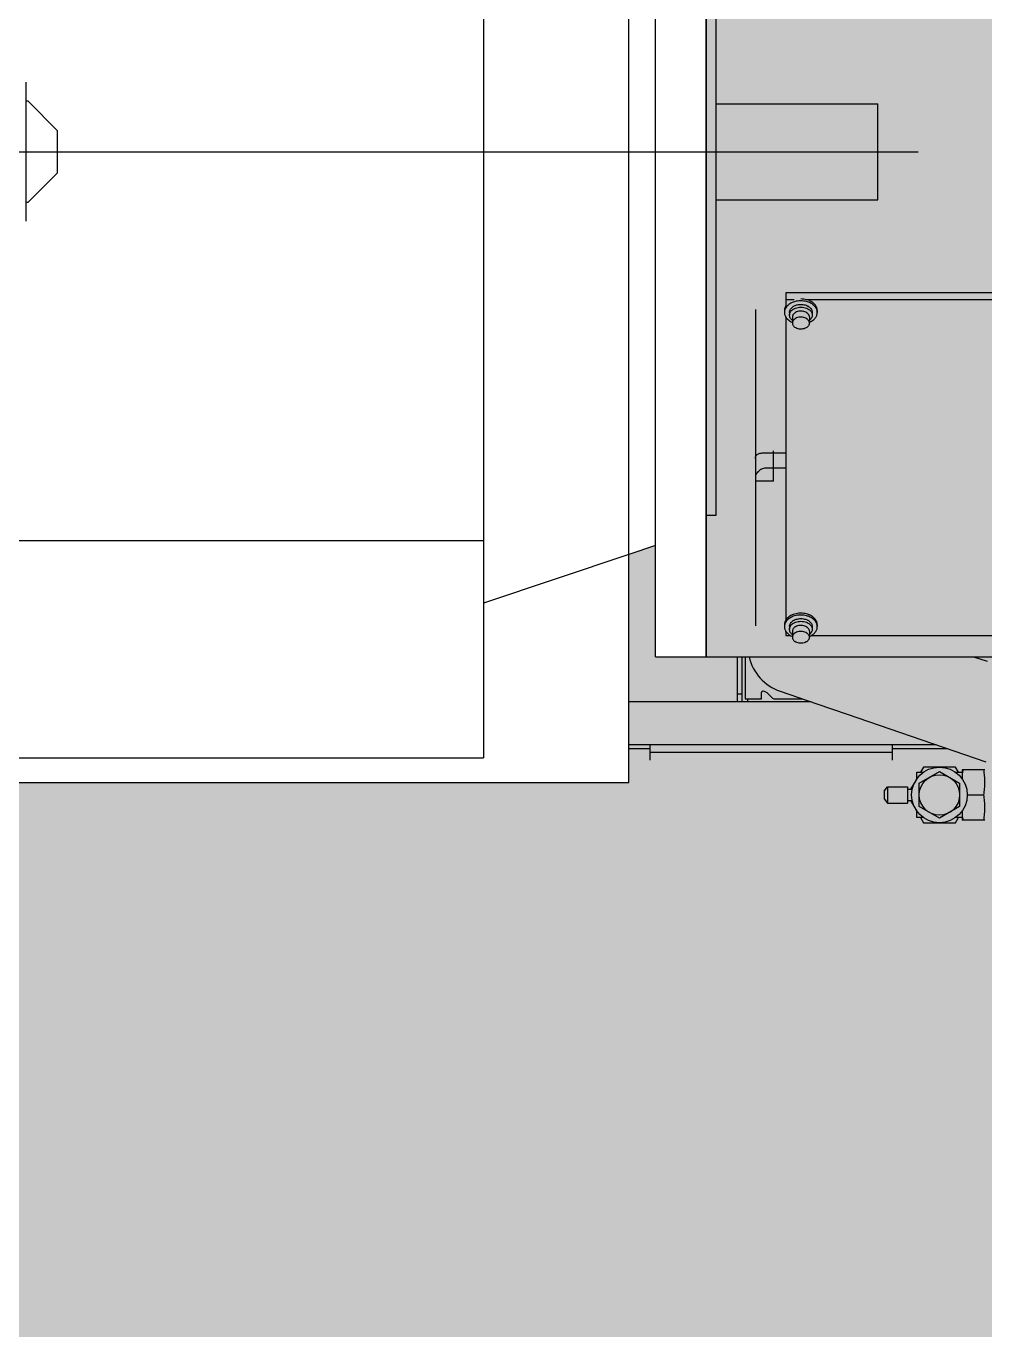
# Model space of a CAD drawing. Extents: x -18489 to 195597, y -1599 to 112111.
# Drawn here: x -16884.8 to -16824.6, y 1515.2 to 1597.1 of the extents above; entities that cross this region are included whole.
import ezdxf

# ---------------------------------------------------------------- set-up
doc = ezdxf.new("R2010")
doc.units = 0
doc.header["$LTSCALE"] = 100
for name, color, linetype in [('188K-SM-03-F10-MECH-EQ-Y2257103$0$0 Xref', 8, 'Continuous'), ('188K-SM-03-F10-MECH-EQ-Y2257103$0$M-EQU-FOUNDATION', 8, 'Continuous'), ('188K-SM-03-F10-MECH-EQ-Y2257103$0$Micron CUP L10 HVAC EQU$0$M-MECH-EQU', 136, 'Continuous'), ('188K-SM-03-F10-MECH-EQ-Y2257103$0$Micron CUP L10 HVAC EQU$0$M-PHASE1 AREA', 252, 'Continuous')]:
    doc.layers.add(name, color=color, linetype=linetype)
pattern_1 = [(50, (4473.52, 709.2), (54.6554, -4.78173), [5.715, -62.865]), (355, (4473.52, 709.2), (-10.57303, 57.31705), [4.572, -50.29218]), (100.45144, (4478.076, 708.8), (44.08237, 52.53533), [4.857, -53.42707]), (46.1842, (4473.52, 724.44), (81.32371, -12.6127), [8.5725, -94.2975]), (96.63556, (4480.3, 723.39), (71.22124, 74.22784), [7.2855, -80.14068]), (351.18415, (4473.52, 724.44), (71.22124, 74.22784), [6.858, -75.43792]), (21, (4481.14, 720.63), (45.48432, -30.67956), [5.715, -62.865]), (326, (4481.14, 720.63), (18.54061, 55.25639), [4.572, -50.292]), (71.45144, (4484.93, 718.07), (64.02493, 24.57683), [4.857, -53.42698]), (37.5, (4473.521, 709.2), (0.926581, 25.366512), [0, -49.6824, 0, -51.054, 0, -50.4825]), (7.5, (4473.52, 709.2), (20.0459, 30.054172), [0, -29.1084, 0, -48.5394, 0, -19.2405]), (327.5, (4456.529, 709.2), (40.677179, -1.718623), [0, -19.05, 0, -59.436, 0, -78.867]), (317.5, (4448.91, 709.2), (44.438754, 7.62795), [0, -24.765, 0, -39.4716, 0, -56.007])]

# ---------------------------------------------------------------- blocks, each defined once
blk = doc.blocks.new('188K-SM-03-F10-MECH-EQ-Y2257103$0$Micron CUP L10 HVAC EQU$0$A$C0c53ceb0')
at = {"layer": '188K-SM-03-F10-MECH-EQ-Y2257103$0$Micron CUP L10 HVAC EQU$0$M-PHASE1 AREA'}
for p, q in [((-6989.57635, 7034.57918), (-6989.57635, 6400.24741)), ((-6983.23339, 6489.0456), (-6983.23339, 6945.7832)), ((-6983.23339, 6747.54639), (-6881.73614, 6747.54639)), ((-6881.73614, 6687.28241), (-6881.73614, 6747.54639)), ((-6983.23339, 6687.28241), (-6881.73614, 6687.28241)), ((-6616.0818, 6628.78173), (-6939.591, 6628.78173)), ((-6939.591, 6628.78173), (-6939.591, 6620.42306)), ((-6958.62096, 6618.37835), (-6958.62096, 6419.57979)), ((-6940.38392, 6617.65794), (-6940.38392, 6616.49173)), ((-6934.32665, 6624.29633), (-6939.591, 6624.29633)), ((-6782.08703, 6624.29633), (-6925.8254, 6624.29633)), ((-6919.76814, 6617.65794), (-6919.76814, 6616.49173)), ((-6939.591, 6613.7266), (-6939.591, 6423.06533)), ((-6937.20592, 6616.49173), (-6937.20592, 6614.78728)), ((-6935.40442, 6613.53136), (-6935.40442, 6609.76363)), ((-6924.74764, 6613.53136), (-6924.74764, 6609.76363)), ((-6922.94614, 6616.49173), (-6922.94614, 6614.78728)), ((-8581.63321, 6557.0742), (-6989.57635, 6557.0742)), ((-6952.27764, 6528.26458), (-6939.591, 6528.26458)), ((-6947.32985, 6510.54502), (-6947.32985, 6529.57497)), ((-6939.591, 6518.66437), (-6952.27764, 6518.66437)), ((-6989.57635, 6507.80826), (-7136.33075, 6507.80826)), ((-7136.33075, 6507.80826), (-7136.33075, 6501.46495)), ((-6947.32985, 6510.54502), (-6958.62096, 6510.54502)), ((-6989.57635, 6501.46495), (-7136.33075, 6501.46495)), ((-7136.33075, 6501.46495), (-7128.4016, 6496.88705)), ((-6989.57635, 6496.88705), (-7128.4016, 6496.88705)), ((-7128.4016, 6496.88705), (-7128.4016, 6493.71595)), ((-7129.98743, 6493.71595), (-7136.33075, 6490.05363)), ((-6989.57635, 6490.05363), (-7136.33075, 6490.05363)), ((-7136.33075, 6490.05363), (-7136.33075, 6371.86921)), ((-6989.57635, 6493.71595), (-7129.98743, 6493.71595)), ((-6940.38392, 6420.30021), (-6940.38392, 6419.134)), ((-6939.591, 6416.36887), (-6939.591, 6413.48239)), ((-6939.591, 6413.48239), (-6936.55589, 6413.48239)), ((-6937.20592, 6419.134), (-6937.20592, 6417.42955)), ((-6935.40442, 6416.17363), (-6935.40442, 6412.4059)), ((-6924.74764, 6416.17363), (-6924.74764, 6412.4059)), ((-6923.59616, 6413.48239), (-6783.29166, 6413.48239)), ((-6922.94614, 6419.134), (-6922.94614, 6417.42955)), ((-6919.76814, 6420.30021), (-6919.76814, 6419.134)), ((-6989.57635, 6400.24741), (-6803.33654, 6400.24741)), ((-6970.11045, 6400.24741), (-6970.11045, 6371.86921)), ((-6967.09104, 6400.24741), (-6967.09104, 6371.86921)), ((-6965.06117, 6400.24741), (-6965.06117, 6373.80856)), ((-6821.62623, 6400.24741), (-6813.16797, 6397.34744)), ((-6923.66179, 6371.86921), (-7254.53123, 6371.86921)), ((-7254.53123, 6344.91011), (-7254.53123, 6371.86921)), ((-6967.09104, 6376.75186), (-6970.11045, 6376.75186)), ((-6965.06117, 6373.80856), (-6954.785, 6373.80856)), ((-6963.31302, 6371.86921), (-6963.31302, 6373.80856)), ((-6954.785, 6373.80856), (-6954.785, 6377.75742)), ((-6950.54608, 6376.93157), (-6947.93627, 6374.17352)), ((-6947.08849, 6373.80856), (-6929.31824, 6373.80856)), ((-6943.06408, 6378.52142), (-6919.99015, 6370.61036)), ((-6919.99015, 6370.61036), (-6900.9602, 6364.08581)), ((-6900.9602, 6364.08581), (-6813.90451, 6334.23814)), ((-8641.7319, 6342.65009), (-7024.57348, 6342.65009)), ((-6919.99015, 6344.91011), (-7254.53123, 6344.91011)), ((-7136.33075, 6344.91011), (-7136.33075, 6342.65009)), ((-7024.57348, 6335.17667), (-7024.57348, 6344.91011)), ((-6919.99015, 6340.13212), (-7024.57348, 6340.13212)), ((-6900.9602, 6344.91011), (-6919.99015, 6344.91011)), ((-6900.9602, 6340.13212), (-6919.99015, 6340.13212)), ((-6845.03108, 6344.91011), (-6900.9602, 6344.91011)), ((-6872.73344, 6340.13212), (-6900.9602, 6340.13212)), ((-6872.73344, 6344.91011), (-6872.73344, 6335.17667)), ((-6872.73344, 6342.65009), (-6838.43935, 6342.65009)), ((-6857.35623, 6323.57501), (-6857.90424, 6322.62584)), ((-6857.35623, 6327.67986), (-6853.0521, 6327.67986)), ((-6857.35623, 6323.35151), (-6857.35623, 6327.67986)), ((-6855.7704, 6320.73203), (-6843.08377, 6328.05666)), ((-6853.15514, 6330.85152), (-6854.9863, 6327.67986)), ((-6833.0124, 6330.85152), (-6853.15514, 6330.85152)), ((-6843.08377, 6328.05666), (-6830.39713, 6320.73203)), ((-6833.11544, 6327.67986), (-6828.8113, 6327.67986)), ((-6831.18124, 6327.67986), (-6833.0124, 6330.85152)), ((-6828.8113, 6329.27242), (-6828.8113, 6323.35151)), ((-6814.54064, 6329.27255), (-6828.8095, 6329.27255)), ((-6877.84515, 6315.78614), (-6875.71566, 6318.56134)), ((-6877.84515, 6315.78614), (-6877.84515, 6311.02865)), ((-6875.71566, 6318.56134), (-6863.02903, 6318.56134)), ((-6875.71566, 6318.56134), (-6875.71566, 6308.25345)), ((-6863.02903, 6318.56134), (-6863.02903, 6308.25345)), ((-6863.02903, 6316.97551), (-6860.14079, 6316.97551)), ((-6857.95776, 6322.53313), (-6861.16646, 6316.97551)), ((-6855.7704, 6306.08276), (-6855.7704, 6320.73203)), ((-6830.39713, 6320.73203), (-6830.39713, 6306.08276)), ((-6877.84515, 6311.02865), (-6875.71566, 6308.25345)), ((-6875.71566, 6308.25345), (-6863.02903, 6308.25345)), ((-6863.02903, 6309.83928), (-6860.14079, 6309.83928)), ((-6861.16646, 6309.83928), (-6857.95776, 6304.28165)), ((-6825.62696, 6313.40739), (-6815.19832, 6313.40739)), ((-6857.90424, 6304.18895), (-6857.35623, 6303.23978)), ((-6857.35623, 6299.13493), (-6857.35623, 6303.46328)), ((-6853.0521, 6299.13493), (-6857.35623, 6299.13493)), ((-6843.08377, 6298.75813), (-6855.7704, 6306.08276)), ((-6854.9863, 6299.13493), (-6853.15514, 6295.96327)), ((-6830.39713, 6306.08276), (-6843.08377, 6298.75813)), ((-6828.8113, 6299.13493), (-6833.11544, 6299.13493)), ((-6833.0124, 6295.96327), (-6831.18124, 6299.13493)), ((-6828.8113, 6303.46328), (-6828.8113, 6297.54237)), ((-6853.15514, 6295.96327), (-6833.0124, 6295.96327)), ((-6814.54064, 6297.54224), (-6828.8095, 6297.54224))]:
    blk.add_line(p, q, dxfattribs=at)
for radius in [17.45681, 12.68664]:
    blk.add_circle((-6843.08377, 6313.40739), radius, dxfattribs=at)
for centre, radius, start, end in [((-6931.70035, 6613.47426), 5.95503, 129.85648557, 130.82914541), ((-6928.92646, 6614.54845), 6.74451, 54.75559581, 57.51841507), ((-6928.65241, 6613.23138), 6.26999, 49.05077627, 54.75808495), ((-6928.34703, 6613.59384), 5.79609, 46.61061648, 48.98246144), ((-6928.19396, 6613.75729), 5.57216, 45.28323656, 46.59988951), ((-6928.92646, 6417.19072), 6.74451, 54.75559581, 57.51841507), ((-6930.88173, 6423.49144), 11.52164, 244.94886496, 246.84234799), ((-6931.77589, 6416.20454), 5.83906, 129.84087528, 132.67667153), ((-6931.62513, 6418.83221), 6.07203, 229.73276545, 231.30097776), ((-6931.63215, 6416.0348), 6.06149, 128.88863997, 129.85627154), ((-6929.25921, 6423.46483), 11.4928, 293.15886909, 296.19032044), ((-6928.37631, 6418.65259), 5.8377, 308.53895861, 313.62857334), ((-6928.22178, 6416.37064), 5.61228, 45.62720293, 46.99342996), ((-6928.15684, 6416.43741), 5.51914, 45.28058993, 45.62435177), ((-6933.34459, 6406.86994), 29.96843, 192.78620644, 251.07535558), ((-6953.87156, 6377.75742), 0.91344, 79.30580788, 180), ((-6954.785, 6372.9205), 5.83585, 43.418, 79.30580788), ((-6947.08849, 6374.97573), 1.16717, 223.418, 270)]:
    blk.add_arc(centre, radius, start, end, dxfattribs=at)
for points, knots in [([(-6939.61013, 6620.42862), (-6939.73558, 6620.21277), (-6939.95837, 6619.77109), (-6940.20296, 6619.07853), (-6940.35087, 6618.37189), (-6940.38392, 6617.89497), (-6940.38392, 6617.65794)], [0, 0, 0, 0, 0.257512723, 0.508724866, 0.755506666, 1, 1, 1, 1]), ([(-6939.61013, 6619.26242), (-6939.73558, 6619.04657), (-6939.95837, 6618.60489), (-6940.20296, 6617.91233), (-6940.35087, 6617.20569), (-6940.38392, 6616.72876), (-6940.38392, 6616.49173)], [0, 0, 0, 0, 0.257512723, 0.508724866, 0.755506666, 1, 1, 1, 1]), ([(-6934.84482, 6622.95358), (-6935.36572, 6622.76137), (-6936.35769, 6622.31739), (-6937.69101, 6621.45904), (-6938.7968, 6620.44742), (-6939.37535, 6619.66639), (-6939.61013, 6619.26242)], [0, 0, 0, 0, 0.271324072, 0.528954938, 0.771670897, 1, 1, 1, 1]), ([(-6937.20591, 6616.49173), (-6937.20593, 6616.84527), (-6937.09574, 6617.57098), (-6936.6159, 6618.59188), (-6935.85152, 6619.51078), (-6935.2002, 6620.0137), (-6934.8431, 6620.24075)], [0, 0, 0, 0, 0.229878134, 0.469193344, 0.724849465, 1, 1, 1, 1]), ([(-6937.20591, 6614.78728), (-6937.20592, 6615.07612), (-6937.13347, 6615.66424), (-6936.81385, 6616.51092), (-6936.296, 6617.30224), (-6935.84386, 6617.76412), (-6935.59378, 6617.98021)], [0, 0, 0, 0, 0.235220713, 0.477046611, 0.730847531, 1, 1, 1, 1]), ([(-6935.51673, 6618.04565), (-6935.37469, 6618.16424), (-6934.75959, 6618.63143), (-6934.06468, 6618.98941), (-6933.51807, 6619.20245)], [0, 0, 0, 0, 0.239780998, 1, 1, 1, 1]), ([(-6930.07603, 6623.78051), (-6930.48853, 6623.78051), (-6932.1053, 6623.71207), (-6933.71393, 6623.37089), (-6934.84482, 6622.95358)], [0, 0, 0, 0, 0.254957247, 1, 1, 1, 1]), ([(-6934.8431, 6620.24075), (-6934.64214, 6620.36852), (-6933.77713, 6620.85763), (-6932.8203, 6621.17664), (-6932.08153, 6621.32976)], [0, 0, 0, 0, 0.239908505, 1, 1, 1, 1]), ([(-6933.51807, 6619.20245), (-6932.97935, 6619.41243), (-6931.83864, 6619.72699), (-6930.06523, 6619.88155), (-6928.29249, 6619.72323), (-6927.15291, 6619.40622), (-6926.61502, 6619.19504)], [0, 0, 0, 0, 0.246137616, 0.500095833, 0.754005293, 1, 1, 1, 1]), ([(-6932.08153, 6621.32976), (-6931.76044, 6621.39631), (-6930.45932, 6621.59664), (-6929.11812, 6621.53801), (-6928.14933, 6621.34576)], [0, 0, 0, 0, 0.249250523, 1, 1, 1, 1]), ([(-6925.30724, 6624.11979), (-6925.67809, 6624.25664), (-6927.22251, 6624.74356), (-6928.85327, 6624.94671), (-6930.07603, 6624.94671)], [0, 0, 0, 0, 0.244303598, 1, 1, 1, 1]), ([(-6925.30724, 6622.95358), (-6925.67809, 6623.09043), (-6927.22251, 6623.57735), (-6928.85327, 6623.78051), (-6930.07603, 6623.78051)], [0, 0, 0, 0, 0.244303598, 1, 1, 1, 1]), ([(-6928.14933, 6621.34576), (-6927.88883, 6621.29406), (-6926.89679, 6621.05389), (-6925.94152, 6620.64353), (-6925.30446, 6620.23787)], [0, 0, 0, 0, 0.260157378, 1, 1, 1, 1]), ([(-6926.61502, 6619.19504), (-6926.4716, 6619.13873), (-6925.9213, 6618.90496), (-6925.3968, 6618.60845), (-6925.03444, 6618.35222)], [0, 0, 0, 0, 0.257701899, 1, 1, 1, 1]), ([(-6919.76814, 6617.65794), (-6919.76814, 6617.98943), (-6919.83339, 6618.66011), (-6920.12367, 6619.6413), (-6920.59973, 6620.58325), (-6921.25111, 6621.46803), (-6922.06487, 6622.28026), (-6923.37108, 6623.26696), (-6924.50836, 6623.825), (-6925.30724, 6624.11979)], [0, 0, 0, 0, 0.109955226, 0.22189253, 0.337552064, 0.458254815, 0.584817439, 0.717546671, 1, 1, 1, 1]), ([(-6919.76814, 6616.49173), (-6919.76814, 6616.82322), (-6919.83339, 6617.4939), (-6920.12367, 6618.4751), (-6920.59973, 6619.41705), (-6921.25111, 6620.30183), (-6922.06487, 6621.11406), (-6923.37108, 6622.10076), (-6924.50836, 6622.65879), (-6925.30724, 6622.95358)], [0, 0, 0, 0, 0.109955226, 0.22189253, 0.337552064, 0.458254815, 0.584817439, 0.717546671, 1, 1, 1, 1]), ([(-6925.03444, 6620.05667), (-6924.71588, 6619.83142), (-6924.13664, 6619.33938), (-6923.46264, 6618.46164), (-6923.04219, 6617.50024), (-6922.94616, 6616.82275), (-6922.94615, 6616.49173)], [0, 0, 0, 0, 0.273138985, 0.528101816, 0.76826059, 1, 1, 1, 1]), ([(-6924.27338, 6617.71683), (-6924.06526, 6617.51074), (-6923.6905, 6617.07544), (-6923.26564, 6616.34709), (-6923.00496, 6615.57812), (-6922.94616, 6615.0483), (-6922.94615, 6614.78728)], [0, 0, 0, 0, 0.266460067, 0.519561979, 0.762529675, 1, 1, 1, 1]), ([(-6940.38392, 6616.49173), (-6940.38392, 6616.2547), (-6940.35087, 6615.77777), (-6940.20296, 6615.07113), (-6939.95837, 6614.37857), (-6939.73558, 6613.9369), (-6939.61013, 6613.72104)], [0, 0, 0, 0, 0.244493334, 0.491275134, 0.742487277, 1, 1, 1, 1]), ([(-6939.61013, 6613.72104), (-6939.39708, 6613.35446), (-6938.8816, 6612.64344), (-6937.90814, 6611.70591), (-6936.74006, 6610.89082), (-6935.87018, 6610.4516), (-6935.41276, 6610.25587)], [0, 0, 0, 0, 0.230036648, 0.473173706, 0.730068369, 1, 1, 1, 1]), ([(-6935.42154, 6611.45108), (-6935.69667, 6611.67152), (-6936.19514, 6612.14614), (-6936.76932, 6612.97121), (-6937.12508, 6613.86125), (-6937.20589, 6614.48266), (-6937.20591, 6614.78728)], [0, 0, 0, 0, 0.27071122, 0.524907514, 0.766088143, 1, 1, 1, 1]), ([(-6935.40441, 6609.76363), (-6935.40442, 6609.51625), (-6935.33263, 6609.00994), (-6935.01843, 6608.29145), (-6934.51472, 6607.63549), (-6934.08183, 6607.26777), (-6933.84377, 6607.09943)], [0, 0, 0, 0, 0.231738866, 0.471897168, 0.72686456, 1, 1, 1, 1]), ([(-6926.30829, 6616.19556), (-6926.69428, 6616.4685), (-6927.57712, 6616.91976), (-6929.04368, 6617.28195), (-6930.59461, 6617.33475), (-6932.10278, 6617.07366), (-6933.24902, 6616.59979), (-6934.02495, 6616.08118), (-6934.51104, 6615.64421), (-6934.90217, 6615.16031), (-6935.18923, 6614.63916), (-6935.36486, 6614.09221), (-6935.40439, 6613.71664), (-6935.40441, 6613.53136)], [0, 0, 0, 0, 0.127053078, 0.263099053, 0.403097074, 0.541096162, 0.67159514, 0.73291269, 0.791219579, 0.846585546, 0.899365164, 0.950204551, 1, 1, 1, 1]), ([(-6926.30829, 6612.42782), (-6926.69428, 6612.70076), (-6927.57712, 6613.15202), (-6929.04368, 6613.51421), (-6930.59461, 6613.56702), (-6932.10278, 6613.30592), (-6933.24902, 6612.83205), (-6934.02495, 6612.31344), (-6934.51104, 6611.87647), (-6934.90217, 6611.39257), (-6935.18923, 6610.87143), (-6935.36486, 6610.32447), (-6935.40439, 6609.94891), (-6935.40441, 6609.76363)], [0, 0, 0, 0, 0.127053078, 0.263099053, 0.403097074, 0.541096163, 0.67159514, 0.73291269, 0.79121958, 0.846585546, 0.899365164, 0.950204551, 1, 1, 1, 1]), ([(-6924.74765, 6609.76363), (-6924.74766, 6609.57835), (-6924.7872, 6609.20278), (-6924.96282, 6608.65583), (-6925.24989, 6608.13468), (-6925.64102, 6607.65078), (-6926.1271, 6607.21381), (-6926.90304, 6606.6952), (-6928.04928, 6606.22133), (-6929.55745, 6605.96024), (-6931.10838, 6606.01304), (-6932.57494, 6606.37523), (-6933.45777, 6606.82649), (-6933.84377, 6607.09943)], [0, 0, 0, 0, 0.049795449, 0.100634836, 0.153414454, 0.208780421, 0.26708731, 0.32840486, 0.458903838, 0.596902926, 0.736900947, 0.872946922, 1, 1, 1, 1]), ([(-6926.30829, 6616.19556), (-6926.07022, 6616.02722), (-6925.63734, 6615.6595), (-6925.13363, 6615.00354), (-6924.81943, 6614.28505), (-6924.74763, 6613.77874), (-6924.74765, 6613.53136)], [0, 0, 0, 0, 0.273135441, 0.528102832, 0.768261134, 1, 1, 1, 1]), ([(-6926.30829, 6612.42782), (-6926.07022, 6612.25948), (-6925.63734, 6611.89176), (-6925.13363, 6611.23581), (-6924.81943, 6610.51732), (-6924.74763, 6610.01101), (-6924.74765, 6609.76363)], [0, 0, 0, 0, 0.27313544, 0.528102832, 0.768261134, 1, 1, 1, 1]), ([(-6924.7393, 6610.25587), (-6924.01345, 6610.56645), (-6922.98539, 6611.13364), (-6921.81357, 6612.10036), (-6921.08626, 6612.88462), (-6920.50605, 6613.72988), (-6920.08319, 6614.62296), (-6919.82589, 6615.54866), (-6919.76814, 6616.17953), (-6919.76814, 6616.49173)], [0, 0, 0, 0, 0.280801595, 0.412884769, 0.539134721, 0.659942893, 0.776135559, 0.888958728, 1, 1, 1, 1]), ([(-6922.94615, 6614.78728), (-6922.94613, 6614.48187), (-6923.02743, 6613.8588), (-6923.385, 6612.96657), (-6923.96208, 6612.13995), (-6924.4628, 6611.66471), (-6924.73914, 6611.44415)], [0, 0, 0, 0, 0.233858872, 0.475016731, 0.729262571, 1, 1, 1, 1]), ([(-6958.62096, 6524.76379), (-6958.62096, 6525.38744), (-6958.33522, 6526.67136), (-6956.68641, 6527.84383), (-6954.60179, 6528.21251), (-6953.09374, 6528.26458), (-6952.27764, 6528.26458)], [0, 0, 0, 0, 0.229342625, 0.445157999, 0.699884487, 1, 1, 1, 1]), ([(-6952.27764, 6518.66437), (-6953.11503, 6518.66437), (-6954.78826, 6518.23919), (-6956.77145, 6516.7893), (-6958.12548, 6515.08964), (-6958.62096, 6513.77731), (-6958.62096, 6513.19435)], [0, 0, 0, 0, 0.279195384, 0.553787584, 0.805634837, 1, 1, 1, 1]), ([(-6939.61013, 6423.07089), (-6939.73558, 6422.85504), (-6939.95837, 6422.41336), (-6940.20296, 6421.7208), (-6940.35087, 6421.01416), (-6940.38392, 6420.53724), (-6940.38392, 6420.30021)], [0, 0, 0, 0, 0.257512723, 0.508724866, 0.755506666, 1, 1, 1, 1]), ([(-6939.61013, 6421.90469), (-6939.73558, 6421.68884), (-6939.95837, 6421.24716), (-6940.20296, 6420.5546), (-6940.35087, 6419.84796), (-6940.38392, 6419.37103), (-6940.38392, 6419.134)], [0, 0, 0, 0, 0.257512723, 0.508724866, 0.755506666, 1, 1, 1, 1]), ([(-6934.84482, 6426.76206), (-6935.36572, 6426.56984), (-6936.35769, 6426.12587), (-6937.69101, 6425.26751), (-6938.7968, 6424.2559), (-6939.37535, 6423.47487), (-6939.61013, 6423.07089)], [0, 0, 0, 0, 0.271324072, 0.528954938, 0.771670897, 1, 1, 1, 1]), ([(-6934.84482, 6425.59585), (-6935.36572, 6425.40364), (-6936.35769, 6424.95966), (-6937.69101, 6424.10131), (-6938.7968, 6423.08969), (-6939.37535, 6422.30866), (-6939.61013, 6421.90469)], [0, 0, 0, 0, 0.271324072, 0.528954938, 0.771670897, 1, 1, 1, 1]), ([(-6937.20591, 6419.134), (-6937.20593, 6419.48754), (-6937.09574, 6420.21325), (-6936.6159, 6421.23415), (-6935.85152, 6422.15305), (-6935.2002, 6422.65597), (-6934.8431, 6422.88302)], [0, 0, 0, 0, 0.229878134, 0.469193344, 0.724849465, 1, 1, 1, 1]), ([(-6935.4376, 6420.75286), (-6935.2996, 6420.86418), (-6934.70535, 6421.30241), (-6934.04028, 6421.64119), (-6933.51807, 6421.84472)], [0, 0, 0, 0, 0.240318239, 1, 1, 1, 1]), ([(-6930.07603, 6427.58898), (-6930.48853, 6427.58898), (-6932.1053, 6427.52054), (-6933.71393, 6427.17936), (-6934.84482, 6426.76206)], [0, 0, 0, 0, 0.254957247, 1, 1, 1, 1]), ([(-6930.07603, 6426.42278), (-6930.48853, 6426.42278), (-6932.1053, 6426.35434), (-6933.71393, 6426.01316), (-6934.84482, 6425.59585)], [0, 0, 0, 0, 0.254957247, 1, 1, 1, 1]), ([(-6934.8431, 6422.88302), (-6934.62167, 6423.02381), (-6933.66306, 6423.55924), (-6932.59514, 6423.8882), (-6931.77329, 6424.03066)], [0, 0, 0, 0, 0.23929935, 1, 1, 1, 1]), ([(-6933.51807, 6421.84472), (-6932.97935, 6422.0547), (-6931.83864, 6422.36926), (-6930.06523, 6422.52382), (-6928.29249, 6422.3655), (-6927.15291, 6422.04849), (-6926.61502, 6421.83731)], [0, 0, 0, 0, 0.246137616, 0.500095833, 0.754005293, 1, 1, 1, 1]), ([(-6931.77329, 6424.03066), (-6931.44246, 6424.088), (-6930.11122, 6424.24807), (-6928.74668, 6424.14064), (-6927.77049, 6423.90473)], [0, 0, 0, 0, 0.250558288, 1, 1, 1, 1]), ([(-6925.30724, 6426.76206), (-6925.67809, 6426.89891), (-6927.22251, 6427.38583), (-6928.85327, 6427.58898), (-6930.07603, 6427.58898)], [0, 0, 0, 0, 0.244303598, 1, 1, 1, 1]), ([(-6925.30724, 6425.59585), (-6925.67809, 6425.7327), (-6927.22251, 6426.21962), (-6928.85327, 6426.42278), (-6930.07603, 6426.42278)], [0, 0, 0, 0, 0.244303598, 1, 1, 1, 1]), ([(-6927.77049, 6423.90473), (-6927.54549, 6423.85035), (-6926.68655, 6423.60871), (-6925.8619, 6423.23511), (-6925.30446, 6422.88014)], [0, 0, 0, 0, 0.259403393, 1, 1, 1, 1]), ([(-6926.61502, 6421.83731), (-6926.4716, 6421.781), (-6925.9213, 6421.54723), (-6925.3968, 6421.25072), (-6925.03444, 6420.99449)], [0, 0, 0, 0, 0.257701899, 1, 1, 1, 1]), ([(-6919.76814, 6420.30021), (-6919.76814, 6420.6317), (-6919.83339, 6421.30238), (-6920.12367, 6422.28357), (-6920.59973, 6423.22552), (-6921.25111, 6424.1103), (-6922.06487, 6424.92253), (-6923.37108, 6425.90923), (-6924.50836, 6426.46727), (-6925.30724, 6426.76206)], [0, 0, 0, 0, 0.109955226, 0.22189253, 0.337552064, 0.458254815, 0.584817439, 0.717546671, 1, 1, 1, 1]), ([(-6919.76814, 6419.134), (-6919.76814, 6419.46549), (-6919.83339, 6420.13617), (-6920.12367, 6421.11737), (-6920.59973, 6422.05932), (-6921.25111, 6422.9441), (-6922.06487, 6423.75633), (-6923.37108, 6424.74303), (-6924.50836, 6425.30106), (-6925.30724, 6425.59585)], [0, 0, 0, 0, 0.109955226, 0.22189253, 0.337552064, 0.458254815, 0.584817439, 0.717546671, 1, 1, 1, 1]), ([(-6925.03444, 6422.69894), (-6924.71588, 6422.47369), (-6924.13664, 6421.98165), (-6923.46264, 6421.10391), (-6923.04219, 6420.14251), (-6922.94616, 6419.46502), (-6922.94615, 6419.134)], [0, 0, 0, 0, 0.273138985, 0.528101816, 0.76826059, 1, 1, 1, 1]), ([(-6925.03444, 6420.99449), (-6924.97731, 6420.9541), (-6924.75526, 6420.79166), (-6924.54375, 6420.6147), (-6924.39374, 6420.47477)], [0, 0, 0, 0, 0.254324237, 1, 1, 1, 1]), ([(-6940.38392, 6419.134), (-6940.38392, 6418.89697), (-6940.35087, 6418.42004), (-6940.20296, 6417.7134), (-6939.95837, 6417.02084), (-6939.73558, 6416.57917), (-6939.61013, 6416.36331)], [0, 0, 0, 0, 0.244493334, 0.491275134, 0.742487277, 1, 1, 1, 1]), ([(-6939.61013, 6416.36331), (-6939.41074, 6416.02023), (-6938.93389, 6415.35347), (-6938.04089, 6414.46483), (-6936.97352, 6413.68121), (-6936.17855, 6413.24915), (-6935.7603, 6413.05364)], [0, 0, 0, 0, 0.231166026, 0.474613239, 0.731045203, 1, 1, 1, 1]), ([(-6937.20591, 6417.42955), (-6937.20592, 6417.70499), (-6937.14021, 6418.26498), (-6936.84973, 6419.07443), (-6936.37769, 6419.83599), (-6935.96348, 6420.2857), (-6935.73396, 6420.49736)], [0, 0, 0, 0, 0.236311373, 0.47868463, 0.732142065, 1, 1, 1, 1]), ([(-6935.54981, 6414.19902), (-6935.80634, 6414.41636), (-6936.27037, 6414.88171), (-6936.80255, 6415.68196), (-6937.13136, 6416.5399), (-6937.20589, 6417.13662), (-6937.20591, 6417.42955)], [0, 0, 0, 0, 0.269589268, 0.523473206, 0.765125106, 1, 1, 1, 1]), ([(-6926.30829, 6418.83783), (-6926.69428, 6419.11077), (-6927.57712, 6419.56203), (-6929.04368, 6419.92422), (-6930.59461, 6419.97702), (-6932.10278, 6419.71593), (-6933.24902, 6419.24206), (-6934.02495, 6418.72345), (-6934.51104, 6418.28648), (-6934.90217, 6417.80258), (-6935.18923, 6417.28143), (-6935.36486, 6416.73448), (-6935.40439, 6416.35892), (-6935.40441, 6416.17363)], [0, 0, 0, 0, 0.127053078, 0.263099053, 0.403097074, 0.541096162, 0.67159514, 0.73291269, 0.791219579, 0.846585546, 0.899365164, 0.950204551, 1, 1, 1, 1]), ([(-6926.30829, 6415.07009), (-6926.69428, 6415.34303), (-6927.57712, 6415.79429), (-6929.04368, 6416.15648), (-6930.59461, 6416.20929), (-6932.10278, 6415.94819), (-6933.24902, 6415.47432), (-6934.02495, 6414.95571), (-6934.51104, 6414.51874), (-6934.90217, 6414.03484), (-6935.18923, 6413.5137), (-6935.36486, 6412.96674), (-6935.40439, 6412.59118), (-6935.40441, 6412.4059)], [0, 0, 0, 0, 0.127053078, 0.263099053, 0.403097074, 0.541096163, 0.67159514, 0.73291269, 0.79121958, 0.846585546, 0.899365164, 0.950204551, 1, 1, 1, 1]), ([(-6926.30829, 6418.83783), (-6926.07022, 6418.66949), (-6925.63734, 6418.30177), (-6925.13363, 6417.64581), (-6924.81943, 6416.92732), (-6924.74763, 6416.42101), (-6924.74765, 6416.17363)], [0, 0, 0, 0, 0.273135441, 0.528102832, 0.768261134, 1, 1, 1, 1]), ([(-6926.30829, 6415.07009), (-6926.07022, 6414.90175), (-6925.63734, 6414.53403), (-6925.13363, 6413.87808), (-6924.81943, 6413.15959), (-6924.74763, 6412.65328), (-6924.74765, 6412.4059)], [0, 0, 0, 0, 0.27313544, 0.528102832, 0.768261134, 1, 1, 1, 1]), ([(-6922.94615, 6417.42955), (-6922.94613, 6417.16097), (-6923.00853, 6416.61535), (-6923.28462, 6415.82513), (-6923.73393, 6415.07923), (-6924.12917, 6414.63621), (-6924.3484, 6414.42709)], [0, 0, 0, 0, 0.236865489, 0.479520859, 0.732808027, 1, 1, 1, 1]), ([(-6924.27338, 6420.3591), (-6924.06526, 6420.15301), (-6923.6905, 6419.71771), (-6923.26564, 6418.98936), (-6923.00496, 6418.22039), (-6922.94616, 6417.69057), (-6922.94615, 6417.42955)], [0, 0, 0, 0, 0.266460067, 0.519561979, 0.762529675, 1, 1, 1, 1]), ([(-6924.18681, 6413.15196), (-6923.53383, 6413.4734), (-6922.61364, 6414.04316), (-6921.57284, 6414.98297), (-6920.92897, 6415.73555), (-6920.41697, 6416.53867), (-6920.04481, 6417.38121), (-6919.8188, 6418.25052), (-6919.76814, 6418.84129), (-6919.76814, 6419.134)], [0, 0, 0, 0, 0.278914809, 0.410341784, 0.53631175, 0.65727955, 0.774063787, 0.887825769, 1, 1, 1, 1]), ([(-6935.40441, 6412.4059), (-6935.40442, 6412.15852), (-6935.33263, 6411.65221), (-6935.01843, 6410.93372), (-6934.51472, 6410.27776), (-6934.08183, 6409.91004), (-6933.84377, 6409.7417)], [0, 0, 0, 0, 0.231738866, 0.471897168, 0.72686456, 1, 1, 1, 1]), ([(-6924.74765, 6412.4059), (-6924.74766, 6412.22062), (-6924.7872, 6411.84505), (-6924.96282, 6411.2981), (-6925.24989, 6410.77695), (-6925.64102, 6410.29305), (-6926.1271, 6409.85608), (-6926.90304, 6409.33747), (-6928.04928, 6408.8636), (-6929.55745, 6408.60251), (-6931.10838, 6408.65531), (-6932.57494, 6409.0175), (-6933.45777, 6409.46876), (-6933.84377, 6409.7417)], [0, 0, 0, 0, 0.049795449, 0.100634836, 0.153414454, 0.208780421, 0.26708731, 0.32840486, 0.458903838, 0.596902926, 0.736900947, 0.872946922, 1, 1, 1, 1]), ([(-6828.76678, 6323.29193), (-6828.70143, 6324.7933), (-6828.51409, 6326.79259), (-6828.22854, 6328.77665), (-6828.15183, 6329.27255)], [0, 0, 0, 0, 0.749674905, 1, 1, 1, 1]), ([(-6814.54064, 6321.33997), (-6814.54064, 6322.6665), (-6814.66262, 6325.3229), (-6814.99518, 6327.95943), (-6815.19832, 6329.27255)], [0, 0, 0, 0, 0.499583072, 1, 1, 1, 1]), ([(-6815.19832, 6313.40739), (-6814.99518, 6314.72051), (-6814.66262, 6317.35704), (-6814.54064, 6320.01344), (-6814.54064, 6321.33997)], [0, 0, 0, 0, 0.500416937, 1, 1, 1, 1]), ([(-6814.54064, 6305.47482), (-6814.54064, 6306.80134), (-6814.66262, 6309.45775), (-6814.99518, 6312.09427), (-6815.19832, 6313.40739)], [0, 0, 0, 0, 0.499583072, 1, 1, 1, 1]), ([(-6828.15183, 6297.54224), (-6828.22854, 6298.03814), (-6828.51409, 6300.02219), (-6828.70143, 6302.02148), (-6828.76678, 6303.52284)], [0, 0, 0, 0, 0.250325094, 1, 1, 1, 1]), ([(-6815.19832, 6297.54224), (-6814.99518, 6298.85536), (-6814.66262, 6301.49188), (-6814.54064, 6304.14829), (-6814.54064, 6305.47482)], [0, 0, 0, 0, 0.500416937, 1, 1, 1, 1])]:
    blk.add_open_spline(points, degree=3, knots=knots, dxfattribs=at)
blk.add_wipeout([(-7038.0419, 6321.3214), (-7554.40914, 6321.3214), (-7554.40914, 6060.60035), (-7960.39812, 6060.60035), (-7960.39812, 6321.3214), (-8476.76535, 6321.3214), (-8476.76535, 7113.5074), (-8268.57132, 7113.5074), (-8122.15935, 7190.01095), (-7960.39812, 7190.01095), (-7960.39812, 7374.22845), (-7554.40914, 7374.22845), (-7554.40914, 7190.01095), (-7413.8726, 7190.01095), (-7392.6479, 7190.01095), (-7246.23594, 7113.5074), (-7038.0419, 7113.5074), (-7038.0419, 6970.30655), (-7021.29485, 6964.69016), (-7021.29485, 7034.59329), (-6989.57697, 7034.59329), (-6989.57697, 6400.23551), (-7021.29485, 6400.23551), (-7021.29485, 6470.13864), (-7038.0419, 6464.52225)]).dxf.layer = '188K-SM-03-F10-MECH-EQ-Y2257103$0$Micron CUP L10 HVAC EQU$0$M-PHASE1 AREA'
for p, q in [((-7038.0419, 6321.3214), (-7038.0419, 7113.5074)), ((-7129.38942, 7098.02907), (-7129.38942, 6336.79973)), ((-7021.29485, 6400.23551), (-7021.29485, 7034.59329)), ((-6989.57697, 6400.23551), (-6989.57697, 7034.59329)), ((-7416.43632, 6673.8023), (-7416.43632, 6761.0265)), ((-8502.13966, 6717.4144), (-6856.36183, 6717.4144)), ((-7416.43632, 6685.69651), (-7415.19255, 6685.69651)), ((-6989.57697, 6489.0456), (-6983.23339, 6489.0456)), ((-8385.41783, 6473.18665), (-7129.38942, 6473.18665)), ((-7021.29485, 6470.13864), (-7038.0419, 6464.52225)), ((-7038.0419, 6464.52225), (-7129.38942, 6433.88743)), ((-7021.29485, 6400.23551), (-6989.57697, 6400.23551)), ((-8385.41783, 6336.79973), (-7129.38942, 6336.79973)), ((-8476.76535, 6321.3214), (-7038.0419, 6321.3214))]:
    blk.add_line(p, q, dxfattribs=at)
at = {"layer": '188K-SM-03-F10-MECH-EQ-Y2257103$0$Micron CUP L10 HVAC EQU$0$M-PHASE1 AREA', "flags": 128}
blk.add_lwpolyline([(-7415.19255, 6685.69651), (-7396.61264, 6704.27642), (-7396.61264, 6730.55238), (-7415.19255, 6749.13229), (-7416.43632, 6749.13229)], dxfattribs=at)
blk = doc.blocks.new('188K-SM-03-F10-MECH-EQ-Y2257103$0$Micron CUP L10 HVAC EQU')
at = {"layer": '188K-SM-03-F10-MECH-EQ-Y2257103$0$Micron CUP L10 HVAC EQU$0$M-MECH-EQU'}
blk.add_blockref('188K-SM-03-F10-MECH-EQ-Y2257103$0$Micron CUP L10 HVAC EQU$0$A$C0c53ceb0', (-206166.7, 2082.18), dxfattribs=at)
blk = doc.blocks.new('188K-SM-03-F10-MECH-EQ-Y2257103')
at = {"layer": '188K-SM-03-F10-MECH-EQ-Y2257103$0$M-EQU-FOUNDATION'}
h = blk.add_hatch(dxfattribs=at)
h.set_pattern_fill('AR-CONC', color=256, scale=0.3)
h.set_pattern_definition(pattern_1)
h.paths.add_polyline_path([(-17043.149, 4192.459), (-16393.149, 4192.459), (-16393.149, 1372.459), (-17043.149, 1372.459)], flags=16)
h.paths.add_polyline_path([(-17048.149, 4197.459), (-16388.149, 4197.459), (-16388.149, 1367.459), (-17048.149, 1367.459)])
h = blk.add_hatch(dxfattribs=at)
h.set_pattern_fill('AR-CONC', color=256, scale=0.3)
h.set_pattern_definition(pattern_1)
h.paths.add_polyline_path([(-17033.149, 4182.459), (-16403.149, 4182.459), (-16403.149, 1382.459), (-17033.149, 1382.459)])
at = {"layer": '188K-SM-03-F10-MECH-EQ-Y2257103$0$0 Xref', "xscale": 0.1, "yscale": 0.1, "zscale": 0.1}
blk.add_blockref('188K-SM-03-F10-MECH-EQ-Y2257103$0$Micron CUP L10 HVAC EQU', (4473.521, 709.199), dxfattribs=at)

msp = doc.modelspace()

# ---------------------------------------------------------------- block references
msp.add_blockref('188K-SM-03-F10-MECH-EQ-Y2257103', (0, 0))

doc.saveas('drawing.dxf')
